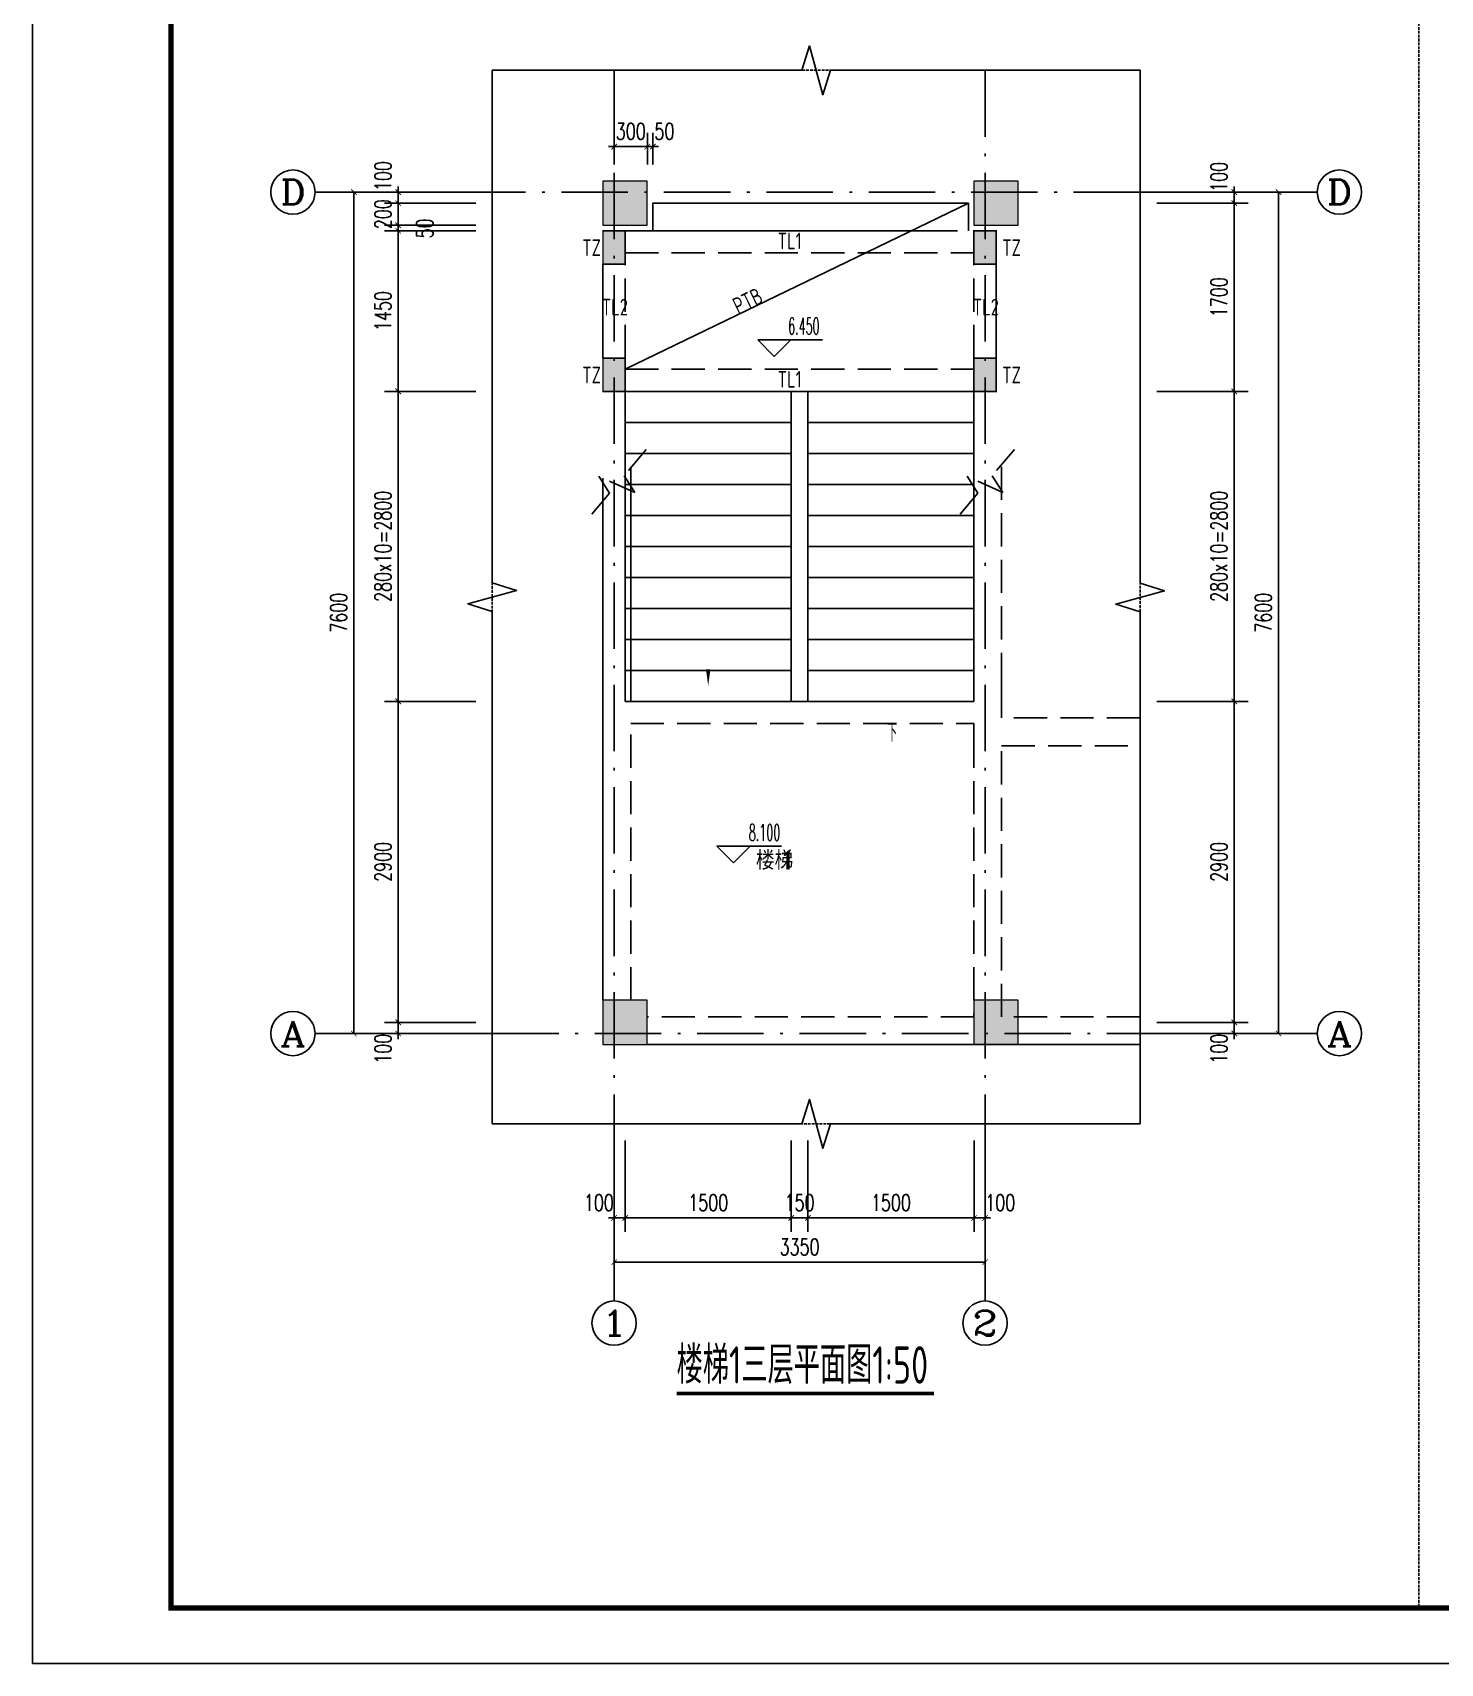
# Model space of a CAD drawing. Extents: x 169490 to 7584583, y -2399407 to 1374371.
# Drawn here: x 593778 to 606490, y 510629 to 525358 of the extents above; entities that cross this region are included whole.
import ezdxf
from ezdxf.enums import TextEntityAlignment as Align

# ---------------------------------------------------------------- set-up
doc = ezdxf.new("R2010")
doc.units = 0
doc.header["$LTSCALE"] = 100
for name, pattern in [('__DASH', [0.35, 0.25, -0.1]), ('D3轴线点划线', [18.5, 12, -3, 0.5, -3]), ('H3普通虚线', [4.2, 3, -1.2]), ('HIDDEN', [0.375, 0.25, -0.125])]:
    doc.linetypes.add(name, pattern=pattern)
doc.layers.get('0').update_dxf_attribs({"linetype": 'CONTINUOUS'})
doc.layers.get('DEFPOINTS').update_dxf_attribs({"linetype": 'CONTINUOUS'})
for name, color, linetype in [('A-DIMS(尺寸)', 107, 'CONTINUOUS'), ('A-LM-FX(分割线)', 251, 'CONTINUOUS'), ('AXIS_TEXT', 4, 'CONTINUOUS'), ('C-AXIS(轴号)', 3, 'CONTINUOUS'), ('C-AXIS-T(字)', 7, 'CONTINUOUS'), ('C-DOTE', 8, 'D3轴线点划线'), ('DIM_ELEV', 3, 'CONTINUOUS'), ('DIM_SYMB', 3, 'CONTINUOUS'), ('HID虚线', 9, 'HIDDEN'), ('PUB_TEXT', 4, 'CONTINUOUS'), ('S-BEAM-LINE1', 4, 'CONTINUOUS'), ('S-BEAM-LINE2', 4, 'H3普通虚线'), ('S-COLU-HATCH', 251, 'CONTINUOUS'), ('S-DETL-TEXT', 7, 'CONTINUOUS'), ('S-WALL-WLINE1', 191, 'CONTINUOUS'), ('STAIR', 2, 'CONTINUOUS'), ('图框', 140, 'CONTINUOUS')]:
    doc.layers.add(name, color=color, linetype=linetype)
doc.layers.add('S-COLU-LINE1', color=6, linetype='CONTINUOUS', lineweight=18)
doc.styles.add('_TCH_AXIS', font='COMPLEX', dxfattribs={"bigfont": 'GBCBIG'})
doc.styles.add('_TCH_DIM', font='SIMPLEX', dxfattribs={"bigfont": 'GBCBIG'})
doc.styles.add('_TCH_DIM_T3', font='SIMPLEX.shx', dxfattribs={"width": 0.705882, "bigfont": 'GBCBIG.shx'})
doc.styles.add('COMPLEX', font='COMPLEX')
doc.styles.get("Standard").update_dxf_attribs({"font": 'tssdeng.shx', "width": 0.7, "bigfont": 'hztxt.shx'})
doc.styles.add('TSSD_REIN', font='tssdeng.shx', dxfattribs={"width": 0.7, "bigfont": 'hztxt.shx'})
doc.dimstyles.new('_TCH_ARCH&&50', dxfattribs={"dimtxt": 148.75, "dimasz": 50, "dimexe": 125, "dimexo": 150, "dimgap": 63.125, "dimtad": 1, "dimdec": 0, "dimzin": 0, "dimdsep": 46, "dimtxsty": '_TCH_DIM_T3', "dimblk": 'ARCHTICK', "dimcen": 0.09, "dimclrt": 7, "dimazin": 2, "dimtfac": 1, "dimtdec": 0, "dimtix": 1, "dimtmove": 2, "dimatfit": 3, "dimfxl": 1, "dimtolj": 1, "dimtzin": 0, "dimarcsym": 0})

# ---------------------------------------------------------------- blocks, each defined once
blk = doc.blocks.new('_ARCHTICK')
at = {"const_width": 0.15}
blk.add_lwpolyline([(-0.5, -0.5), (0.5, 0.5)], dxfattribs=at)
blk = doc.blocks.new('*D938')
at = {"layer": 'A-DIMS(尺寸)', "color": 0, "lineweight": -2, "transparency": 16777216}
for p, q in [((604629, 523918), (604629, 523968)), ((603929, 523918), (604754, 523918)), ((603929, 523818), (604754, 523818)), ((604629, 523818), (604629, 523918)), ((604629, 523818), (604629, 523768))]:
    blk.add_line(p, q, dxfattribs=at)
at = {"layer": 'DEFPOINTS', "color": 0, "transparency": 16777216}
for p in [(603779, 523918), (603779, 523818), (604629, 523918)]:
    blk.add_point(p, dxfattribs=at)
at = {"layer": 'A-DIMS(尺寸)', "color": 0, "lineweight": -2, "transparency": 16777216, "xscale": 50, "yscale": 50, "zscale": 50}
for p, rotation in [((604629, 523918), 270), ((604629, 523818), 90)]:
    blk.add_blockref('_ARCHTICK', p, dxfattribs=dict(at, rotation=rotation))
at = {"layer": 'A-DIMS(尺寸)', "color": 7, "transparency": 16777216, "insert": (604491, 524055), "char_height": 148.8, "attachment_point": 5, "rotation": 90, "style": '_TCH_DIM_T3'}
blk.add_mtext('\\A1;100', dxfattribs=at)
blk = doc.blocks.new('*D939')
at = {"layer": 'A-DIMS(尺寸)', "color": 0, "lineweight": -2, "transparency": 16777216}
for p, q in [((603929, 523818), (604754, 523818)), ((604629, 522118), (604629, 523818)), ((603929, 522118), (604754, 522118))]:
    blk.add_line(p, q, dxfattribs=at)
at = {"layer": 'DEFPOINTS', "color": 0, "transparency": 16777216}
for p in [(603779, 523818), (604629, 523818), (603779, 522118)]:
    blk.add_point(p, dxfattribs=at)
at = {"layer": 'A-DIMS(尺寸)', "color": 0, "lineweight": -2, "transparency": 16777216, "xscale": 50, "yscale": 50, "zscale": 50}
for p, rotation in [((604629, 523818), 90), ((604629, 522118), 270)]:
    blk.add_blockref('_ARCHTICK', p, dxfattribs=dict(at, rotation=rotation))
at = {"layer": 'A-DIMS(尺寸)', "color": 7, "transparency": 16777216, "insert": (604491, 522968), "char_height": 148.8, "attachment_point": 5, "rotation": 90, "style": '_TCH_DIM_T3'}
blk.add_mtext('\\A1;1700', dxfattribs=at)
blk = doc.blocks.new('*D940')
at = {"layer": 'A-DIMS(尺寸)', "color": 0, "lineweight": -2, "transparency": 16777216}
for p, q in [((603929, 522118), (604754, 522118)), ((604629, 519318), (604629, 522118)), ((603929, 519318), (604754, 519318))]:
    blk.add_line(p, q, dxfattribs=at)
at = {"layer": 'DEFPOINTS', "color": 0, "transparency": 16777216}
for p in [(603779, 522118), (604629, 522118), (603779, 519318)]:
    blk.add_point(p, dxfattribs=at)
at = {"layer": 'A-DIMS(尺寸)', "color": 0, "lineweight": -2, "transparency": 16777216, "xscale": 50, "yscale": 50, "zscale": 50}
for p, rotation in [((604629, 522118), 90), ((604629, 519318), 270)]:
    blk.add_blockref('_ARCHTICK', p, dxfattribs=dict(at, rotation=rotation))
at = {"layer": 'A-DIMS(尺寸)', "color": 7, "transparency": 16777216, "insert": (604491, 520718), "char_height": 148.75, "attachment_point": 5, "rotation": 90, "style": '_TCH_DIM_T3'}
blk.add_mtext('\\A1;280x10=2800', dxfattribs=at)
blk = doc.blocks.new('*D941')
at = {"layer": 'A-DIMS(尺寸)', "color": 0, "lineweight": -2, "transparency": 16777216}
for p, q in [((603929, 519318), (604754, 519318)), ((604629, 516418), (604629, 519318)), ((603929, 516418), (604754, 516418))]:
    blk.add_line(p, q, dxfattribs=at)
at = {"layer": 'DEFPOINTS', "color": 0, "transparency": 16777216}
for p in [(603779, 519318), (604629, 519318), (603779, 516418)]:
    blk.add_point(p, dxfattribs=at)
at = {"layer": 'A-DIMS(尺寸)', "color": 0, "lineweight": -2, "transparency": 16777216, "xscale": 50, "yscale": 50, "zscale": 50}
for p, rotation in [((604629, 519318), 90), ((604629, 516418), 270)]:
    blk.add_blockref('_ARCHTICK', p, dxfattribs=dict(at, rotation=rotation))
at = {"layer": 'A-DIMS(尺寸)', "color": 7, "transparency": 16777216, "insert": (604491, 517868), "char_height": 148.8, "attachment_point": 5, "rotation": 90, "style": '_TCH_DIM_T3'}
blk.add_mtext('\\A1;2900', dxfattribs=at)
blk = doc.blocks.new('*D942')
at = {"layer": 'A-DIMS(尺寸)', "color": 0, "lineweight": -2, "transparency": 16777216}
for p, q in [((603929, 516418), (604754, 516418)), ((604629, 516418), (604629, 516468)), ((604629, 516318), (604629, 516418)), ((603929, 516318), (604754, 516318)), ((604629, 516318), (604629, 516268))]:
    blk.add_line(p, q, dxfattribs=at)
at = {"layer": 'DEFPOINTS', "color": 0, "transparency": 16777216}
for p in [(603779, 516418), (604629, 516418), (603779, 516318)]:
    blk.add_point(p, dxfattribs=at)
at = {"layer": 'A-DIMS(尺寸)', "color": 0, "lineweight": -2, "transparency": 16777216, "xscale": 50, "yscale": 50, "zscale": 50}
for p, rotation in [((604629, 516418), 270), ((604629, 516318), 90)]:
    blk.add_blockref('_ARCHTICK', p, dxfattribs=dict(at, rotation=rotation))
at = {"layer": 'A-DIMS(尺寸)', "color": 7, "transparency": 16777216, "insert": (604491, 516180), "char_height": 148.8, "attachment_point": 5, "rotation": 90, "style": '_TCH_DIM_T3'}
blk.add_mtext('\\A1;100', dxfattribs=at)
blk = doc.blocks.new('*D943')
at = {"layer": 'A-DIMS(尺寸)', "color": 0, "lineweight": -2, "transparency": 16777216}
for p, q in [((603929, 523918), (605154, 523918)), ((605029, 516318), (605029, 523918)), ((603929, 516318), (605154, 516318))]:
    blk.add_line(p, q, dxfattribs=at)
at = {"layer": 'DEFPOINTS', "color": 0, "transparency": 16777216}
for p in [(603779, 523918), (605029, 523918), (603779, 516318)]:
    blk.add_point(p, dxfattribs=at)
at = {"layer": 'A-DIMS(尺寸)', "color": 0, "lineweight": -2, "transparency": 16777216, "xscale": 50, "yscale": 50, "zscale": 50}
for p, rotation in [((605029, 523918), 90), ((605029, 516318), 270)]:
    blk.add_blockref('_ARCHTICK', p, dxfattribs=dict(at, rotation=rotation))
at = {"layer": 'A-DIMS(尺寸)', "color": 7, "transparency": 16777216, "insert": (604891, 520118), "char_height": 148.8, "attachment_point": 5, "rotation": 90, "style": '_TCH_DIM_T3'}
blk.add_mtext('\\A1;7600', dxfattribs=at)
blk = doc.blocks.new('*D944')
at = {"layer": 'A-DIMS(尺寸)', "color": 0, "lineweight": -2, "transparency": 16777216}
for p, q in [((597079, 523918), (597079, 523968)), ((597779, 523918), (596954, 523918)), ((597779, 523818), (596954, 523818)), ((597079, 523818), (597079, 523918)), ((597079, 523818), (597079, 523768))]:
    blk.add_line(p, q, dxfattribs=at)
at = {"layer": 'DEFPOINTS', "color": 0, "transparency": 16777216}
for p in [(597079, 523918), (597929, 523918), (597929, 523818)]:
    blk.add_point(p, dxfattribs=at)
at = {"layer": 'A-DIMS(尺寸)', "color": 0, "lineweight": -2, "transparency": 16777216, "xscale": 50, "yscale": 50, "zscale": 50}
for p, rotation in [((597079, 523918), 270), ((597079, 523818), 90)]:
    blk.add_blockref('_ARCHTICK', p, dxfattribs=dict(at, rotation=rotation))
at = {"layer": 'A-DIMS(尺寸)', "color": 7, "transparency": 16777216, "insert": (596941, 524062), "char_height": 148.8, "attachment_point": 5, "rotation": 90, "style": '_TCH_DIM_T3'}
blk.add_mtext('\\A1;100', dxfattribs=at)
blk = doc.blocks.new('*D945')
at = {"layer": 'A-DIMS(尺寸)', "color": 0, "lineweight": -2, "transparency": 16777216}
for p, q in [((597779, 522118), (596954, 522118)), ((597079, 519318), (597079, 522118)), ((597779, 519318), (596954, 519318))]:
    blk.add_line(p, q, dxfattribs=at)
at = {"layer": 'DEFPOINTS', "color": 0, "transparency": 16777216}
for p in [(597079, 522118), (597929, 522118), (597929, 519318)]:
    blk.add_point(p, dxfattribs=at)
at = {"layer": 'A-DIMS(尺寸)', "color": 0, "lineweight": -2, "transparency": 16777216, "xscale": 50, "yscale": 50, "zscale": 50}
for p, rotation in [((597079, 522118), 90), ((597079, 519318), 270)]:
    blk.add_blockref('_ARCHTICK', p, dxfattribs=dict(at, rotation=rotation))
at = {"layer": 'A-DIMS(尺寸)', "color": 7, "transparency": 16777216, "insert": (596941, 520718), "char_height": 148.75, "attachment_point": 5, "rotation": 90, "style": '_TCH_DIM_T3'}
blk.add_mtext('\\A1;280x10=2800', dxfattribs=at)
blk = doc.blocks.new('*D946')
at = {"layer": 'A-DIMS(尺寸)', "color": 0, "lineweight": -2, "transparency": 16777216}
for p, q in [((597779, 519318), (596954, 519318)), ((597079, 516418), (597079, 519318)), ((597779, 516418), (596954, 516418))]:
    blk.add_line(p, q, dxfattribs=at)
at = {"layer": 'DEFPOINTS', "color": 0, "transparency": 16777216}
for p in [(597079, 519318), (597929, 519318), (597929, 516418)]:
    blk.add_point(p, dxfattribs=at)
at = {"layer": 'A-DIMS(尺寸)', "color": 0, "lineweight": -2, "transparency": 16777216, "xscale": 50, "yscale": 50, "zscale": 50}
for p, rotation in [((597079, 519318), 90), ((597079, 516418), 270)]:
    blk.add_blockref('_ARCHTICK', p, dxfattribs=dict(at, rotation=rotation))
at = {"layer": 'A-DIMS(尺寸)', "color": 7, "transparency": 16777216, "insert": (596941, 517868), "char_height": 148.8, "attachment_point": 5, "rotation": 90, "style": '_TCH_DIM_T3'}
blk.add_mtext('\\A1;2900', dxfattribs=at)
blk = doc.blocks.new('*D947')
at = {"layer": 'A-DIMS(尺寸)', "color": 0, "lineweight": -2, "transparency": 16777216}
for p, q in [((597779, 516418), (596954, 516418)), ((597079, 516418), (597079, 516468)), ((597079, 516318), (597079, 516418)), ((597779, 516318), (596954, 516318)), ((597079, 516318), (597079, 516268))]:
    blk.add_line(p, q, dxfattribs=at)
at = {"layer": 'DEFPOINTS', "color": 0, "transparency": 16777216}
for p in [(597079, 516418), (597929, 516418), (597929, 516318)]:
    blk.add_point(p, dxfattribs=at)
at = {"layer": 'A-DIMS(尺寸)', "color": 0, "lineweight": -2, "transparency": 16777216, "xscale": 50, "yscale": 50, "zscale": 50}
for p, rotation in [((597079, 516418), 270), ((597079, 516318), 90)]:
    blk.add_blockref('_ARCHTICK', p, dxfattribs=dict(at, rotation=rotation))
at = {"layer": 'A-DIMS(尺寸)', "color": 7, "transparency": 16777216, "insert": (596941, 516180), "char_height": 148.8, "attachment_point": 5, "rotation": 90, "style": '_TCH_DIM_T3'}
blk.add_mtext('\\A1;100', dxfattribs=at)
blk = doc.blocks.new('*D948')
at = {"layer": 'A-DIMS(尺寸)', "color": 0, "lineweight": -2, "transparency": 16777216}
for p, q in [((597779, 523918), (596554, 523918)), ((596679, 516318), (596679, 523918)), ((597779, 516318), (596554, 516318))]:
    blk.add_line(p, q, dxfattribs=at)
at = {"layer": 'DEFPOINTS', "color": 0, "transparency": 16777216}
for p in [(596679, 523918), (597929, 523918), (597929, 516318)]:
    blk.add_point(p, dxfattribs=at)
at = {"layer": 'A-DIMS(尺寸)', "color": 0, "lineweight": -2, "transparency": 16777216, "xscale": 50, "yscale": 50, "zscale": 50}
for p, rotation in [((596679, 523918), 90), ((596679, 516318), 270)]:
    blk.add_blockref('_ARCHTICK', p, dxfattribs=dict(at, rotation=rotation))
at = {"layer": 'A-DIMS(尺寸)', "color": 7, "transparency": 16777216, "insert": (596541, 520118), "char_height": 148.8, "attachment_point": 5, "rotation": 90, "style": '_TCH_DIM_T3'}
blk.add_mtext('\\A1;7600', dxfattribs=at)
blk = doc.blocks.new('*D949')
at = {"layer": 'A-DIMS(尺寸)', "color": 0, "lineweight": -2, "transparency": 16777216}
for p, q in [((599029, 515352), (599029, 514527)), ((599129, 515352), (599129, 514527)), ((599029, 514652), (598979, 514652)), ((599029, 514652), (599129, 514652)), ((599129, 514652), (599179, 514652))]:
    blk.add_line(p, q, dxfattribs=at)
at = {"layer": 'DEFPOINTS', "color": 0, "transparency": 16777216}
for p in [(599029, 515502), (599129, 515502), (599129, 514652)]:
    blk.add_point(p, dxfattribs=at)
at = {"layer": 'A-DIMS(尺寸)', "color": 0, "lineweight": -2, "transparency": 16777216, "xscale": 50, "yscale": 50, "zscale": 50}
blk.add_blockref('_ARCHTICK', (599029, 514652), dxfattribs=at)
at = {"layer": 'A-DIMS(尺寸)', "color": 0, "lineweight": -2, "transparency": 16777216, "xscale": 50, "yscale": 50, "zscale": 50, "rotation": 180}
blk.add_blockref('_ARCHTICK', (599129, 514652), dxfattribs=at)
at = {"layer": 'A-DIMS(尺寸)', "color": 7, "transparency": 16777216, "insert": (598891, 514790), "char_height": 148.8, "attachment_point": 5, "style": '_TCH_DIM_T3'}
blk.add_mtext('\\A1;100', dxfattribs=at)
blk = doc.blocks.new('*D950')
at = {"layer": 'A-DIMS(尺寸)', "color": 0, "lineweight": -2, "transparency": 16777216}
for p, q in [((599129, 515352), (599129, 514527)), ((600629, 515352), (600629, 514527)), ((599129, 514652), (600629, 514652))]:
    blk.add_line(p, q, dxfattribs=at)
at = {"layer": 'DEFPOINTS', "color": 0, "transparency": 16777216}
for p in [(599129, 515502), (600629, 515502), (600629, 514652)]:
    blk.add_point(p, dxfattribs=at)
at = {"layer": 'A-DIMS(尺寸)', "color": 0, "lineweight": -2, "transparency": 16777216, "xscale": 50, "yscale": 50, "zscale": 50, "rotation": 180}
blk.add_blockref('_ARCHTICK', (599129, 514652), dxfattribs=at)
at = {"layer": 'A-DIMS(尺寸)', "color": 0, "lineweight": -2, "transparency": 16777216, "xscale": 50, "yscale": 50, "zscale": 50}
blk.add_blockref('_ARCHTICK', (600629, 514652), dxfattribs=at)
at = {"layer": 'A-DIMS(尺寸)', "color": 7, "transparency": 16777216, "insert": (599879, 514790), "char_height": 148.8, "attachment_point": 5, "style": '_TCH_DIM_T3'}
blk.add_mtext('\\A1;1500', dxfattribs=at)
blk = doc.blocks.new('*D951')
at = {"layer": 'A-DIMS(尺寸)', "color": 0, "lineweight": -2, "transparency": 16777216}
for p, q in [((600629, 515352), (600629, 514527)), ((600779, 515352), (600779, 514527)), ((600629, 514652), (600579, 514652)), ((600629, 514652), (600779, 514652)), ((600779, 514652), (600829, 514652))]:
    blk.add_line(p, q, dxfattribs=at)
at = {"layer": 'DEFPOINTS', "color": 0, "transparency": 16777216}
for p in [(600629, 515502), (600779, 515502), (600779, 514652)]:
    blk.add_point(p, dxfattribs=at)
at = {"layer": 'A-DIMS(尺寸)', "color": 0, "lineweight": -2, "transparency": 16777216, "xscale": 50, "yscale": 50, "zscale": 50}
blk.add_blockref('_ARCHTICK', (600629, 514652), dxfattribs=at)
at = {"layer": 'A-DIMS(尺寸)', "color": 0, "lineweight": -2, "transparency": 16777216, "xscale": 50, "yscale": 50, "zscale": 50, "rotation": 180}
blk.add_blockref('_ARCHTICK', (600779, 514652), dxfattribs=at)
at = {"layer": 'A-DIMS(尺寸)', "color": 7, "transparency": 16777216, "insert": (600704, 514790), "char_height": 148.8, "attachment_point": 5, "style": '_TCH_DIM_T3'}
blk.add_mtext('\\A1;150', dxfattribs=at)
blk = doc.blocks.new('*D952')
at = {"layer": 'A-DIMS(尺寸)', "color": 0, "lineweight": -2, "transparency": 16777216}
for p, q in [((600779, 515352), (600779, 514527)), ((602279, 515352), (602279, 514527)), ((600779, 514652), (602279, 514652))]:
    blk.add_line(p, q, dxfattribs=at)
at = {"layer": 'DEFPOINTS', "color": 0, "transparency": 16777216}
for p in [(600779, 515502), (602279, 515502), (602279, 514652)]:
    blk.add_point(p, dxfattribs=at)
at = {"layer": 'A-DIMS(尺寸)', "color": 0, "lineweight": -2, "transparency": 16777216, "xscale": 50, "yscale": 50, "zscale": 50, "rotation": 180}
blk.add_blockref('_ARCHTICK', (600779, 514652), dxfattribs=at)
at = {"layer": 'A-DIMS(尺寸)', "color": 0, "lineweight": -2, "transparency": 16777216, "xscale": 50, "yscale": 50, "zscale": 50}
blk.add_blockref('_ARCHTICK', (602279, 514652), dxfattribs=at)
at = {"layer": 'A-DIMS(尺寸)', "color": 7, "transparency": 16777216, "insert": (601529, 514790), "char_height": 148.8, "attachment_point": 5, "style": '_TCH_DIM_T3'}
blk.add_mtext('\\A1;1500', dxfattribs=at)
blk = doc.blocks.new('*D953')
at = {"layer": 'A-DIMS(尺寸)', "color": 0, "lineweight": -2, "transparency": 16777216}
for p, q in [((602279, 515352), (602279, 514527)), ((602379, 515352), (602379, 514527)), ((602279, 514652), (602229, 514652)), ((602279, 514652), (602379, 514652)), ((602379, 514652), (602429, 514652))]:
    blk.add_line(p, q, dxfattribs=at)
at = {"layer": 'DEFPOINTS', "color": 0, "transparency": 16777216}
for p in [(602279, 515502), (602379, 515502), (602379, 514652)]:
    blk.add_point(p, dxfattribs=at)
at = {"layer": 'A-DIMS(尺寸)', "color": 0, "lineweight": -2, "transparency": 16777216, "xscale": 50, "yscale": 50, "zscale": 50}
blk.add_blockref('_ARCHTICK', (602279, 514652), dxfattribs=at)
at = {"layer": 'A-DIMS(尺寸)', "color": 0, "lineweight": -2, "transparency": 16777216, "xscale": 50, "yscale": 50, "zscale": 50, "rotation": 180}
blk.add_blockref('_ARCHTICK', (602379, 514652), dxfattribs=at)
at = {"layer": 'A-DIMS(尺寸)', "color": 7, "transparency": 16777216, "insert": (602516, 514790), "char_height": 148.8, "attachment_point": 5, "style": '_TCH_DIM_T3'}
blk.add_mtext('\\A1;100', dxfattribs=at)
blk = doc.blocks.new('*D954')
at = {"layer": 'A-DIMS(尺寸)', "color": 0, "lineweight": -2, "transparency": 16777216}
for p, q in [((599029, 515352), (599029, 514127)), ((602379, 515352), (602379, 514127)), ((599029, 514252), (602379, 514252))]:
    blk.add_line(p, q, dxfattribs=at)
at = {"layer": 'DEFPOINTS', "color": 0, "transparency": 16777216}
for p in [(599029, 515502), (602379, 515502), (602379, 514252)]:
    blk.add_point(p, dxfattribs=at)
at = {"layer": 'A-DIMS(尺寸)', "color": 0, "lineweight": -2, "transparency": 16777216, "xscale": 50, "yscale": 50, "zscale": 50, "rotation": 180}
blk.add_blockref('_ARCHTICK', (599029, 514252), dxfattribs=at)
at = {"layer": 'A-DIMS(尺寸)', "color": 0, "lineweight": -2, "transparency": 16777216, "xscale": 50, "yscale": 50, "zscale": 50}
blk.add_blockref('_ARCHTICK', (602379, 514252), dxfattribs=at)
at = {"layer": 'A-DIMS(尺寸)', "color": 7, "transparency": 16777216, "insert": (600704, 514390), "char_height": 148.8, "attachment_point": 5, "style": '_TCH_DIM_T3'}
blk.add_mtext('\\A1;3350', dxfattribs=at)
blk = doc.blocks.new('_AXISO')
blk.add_circle((0, 0), 0.5)
at = {"layer": 'AXIS_TEXT', "style": 'COMPLEX', "width": 1.041667}
blk.add_attdef('A', text='', height=0.56, dxfattribs=at).set_placement((-0.25, -0.28), (0.25, -0.28), align=Align.FIT)
blk = doc.blocks.new('*D996')
at = {"layer": 'A-DIMS(尺寸)', "color": 0, "lineweight": -2, "transparency": 16777216}
for p, q in [((599029, 524168), (599029, 524453)), ((599329, 524168), (599329, 524453)), ((599029, 524328), (598979, 524328)), ((599029, 524328), (599329, 524328)), ((599329, 524328), (599379, 524328))]:
    blk.add_line(p, q, dxfattribs=at)
at = {"layer": 'DEFPOINTS', "color": 0, "transparency": 16777216}
for p in [(599329, 524328), (599029, 524018), (599329, 524018)]:
    blk.add_point(p, dxfattribs=at)
at = {"layer": 'A-DIMS(尺寸)', "color": 0, "lineweight": -2, "transparency": 16777216, "xscale": 50, "yscale": 50, "zscale": 50}
blk.add_blockref('_ARCHTICK', (599029, 524328), dxfattribs=at)
at = {"layer": 'A-DIMS(尺寸)', "color": 0, "lineweight": -2, "transparency": 16777216, "xscale": 50, "yscale": 50, "zscale": 50, "rotation": 180}
blk.add_blockref('_ARCHTICK', (599329, 524328), dxfattribs=at)
at = {"layer": 'A-DIMS(尺寸)', "color": 7, "transparency": 16777216, "insert": (599179, 524466), "char_height": 148.8, "attachment_point": 5, "style": '_TCH_DIM_T3'}
blk.add_mtext('\\A1;300', dxfattribs=at)
blk = doc.blocks.new('*D997')
at = {"layer": 'A-DIMS(尺寸)', "color": 0, "lineweight": -2, "transparency": 16777216}
for p, q in [((599329, 524168), (599329, 524453)), ((599379, 524168), (599379, 524453)), ((599329, 524328), (599279, 524328)), ((599329, 524328), (599379, 524328)), ((599379, 524328), (599429, 524328))]:
    blk.add_line(p, q, dxfattribs=at)
at = {"layer": 'DEFPOINTS', "color": 0, "transparency": 16777216}
for p in [(599379, 524328), (599329, 524018), (599379, 524018)]:
    blk.add_point(p, dxfattribs=at)
at = {"layer": 'A-DIMS(尺寸)', "color": 0, "lineweight": -2, "transparency": 16777216, "xscale": 50, "yscale": 50, "zscale": 50}
blk.add_blockref('_ARCHTICK', (599329, 524328), dxfattribs=at)
at = {"layer": 'A-DIMS(尺寸)', "color": 0, "lineweight": -2, "transparency": 16777216, "xscale": 50, "yscale": 50, "zscale": 50, "rotation": 180}
blk.add_blockref('_ARCHTICK', (599379, 524328), dxfattribs=at)
at = {"layer": 'A-DIMS(尺寸)', "color": 7, "transparency": 16777216, "insert": (599483, 524466), "char_height": 148.8, "attachment_point": 5, "style": '_TCH_DIM_T3'}
blk.add_mtext('\\A1;50', dxfattribs=at)
blk = doc.blocks.new('*D1001')
at = {"layer": 'A-DIMS(尺寸)', "color": 0, "lineweight": -2, "transparency": 16777216}
for p, q in [((597779, 523568), (596954, 523568)), ((597079, 522118), (597079, 523568)), ((597779, 522118), (596954, 522118))]:
    blk.add_line(p, q, dxfattribs=at)
at = {"layer": 'DEFPOINTS', "color": 0, "transparency": 16777216}
for p in [(597079, 523568), (597929, 523568), (597929, 522118)]:
    blk.add_point(p, dxfattribs=at)
at = {"layer": 'A-DIMS(尺寸)', "color": 0, "lineweight": -2, "transparency": 16777216, "xscale": 50, "yscale": 50, "zscale": 50}
for p, rotation in [((597079, 523568), 90), ((597079, 522118), 270)]:
    blk.add_blockref('_ARCHTICK', p, dxfattribs=dict(at, rotation=rotation))
at = {"layer": 'A-DIMS(尺寸)', "color": 7, "transparency": 16777216, "insert": (596941, 522843), "char_height": 148.8, "attachment_point": 5, "rotation": 90, "style": '_TCH_DIM_T3'}
blk.add_mtext('\\A1;1450', dxfattribs=at)
blk = doc.blocks.new('*D1002')
at = {"layer": 'A-DIMS(尺寸)', "color": 0, "lineweight": -2, "transparency": 16777216}
for p, q in [((597079, 523618), (597079, 523668)), ((597779, 523618), (596954, 523618)), ((597779, 523568), (596954, 523568)), ((597079, 523568), (597079, 523618)), ((597079, 523568), (597079, 523518))]:
    blk.add_line(p, q, dxfattribs=at)
at = {"layer": 'DEFPOINTS', "color": 0, "transparency": 16777216}
for p in [(597079, 523618), (597929, 523618), (597929, 523568)]:
    blk.add_point(p, dxfattribs=at)
at = {"layer": 'A-DIMS(尺寸)', "color": 0, "lineweight": -2, "transparency": 16777216, "xscale": 50, "yscale": 50, "zscale": 50}
for p, rotation in [((597079, 523618), 270), ((597079, 523568), 90)]:
    blk.add_blockref('_ARCHTICK', p, dxfattribs=dict(at, rotation=rotation))
at = {"layer": 'A-DIMS(尺寸)', "color": 7, "transparency": 16777216, "insert": (597319, 523589), "char_height": 148.8, "attachment_point": 5, "rotation": 90, "style": '_TCH_DIM_T3'}
blk.add_mtext('\\A1;50', dxfattribs=at)
blk = doc.blocks.new('*D1003')
at = {"layer": 'A-DIMS(尺寸)', "color": 0, "lineweight": -2, "transparency": 16777216}
for p, q in [((597779, 523818), (596954, 523818)), ((597079, 523818), (597079, 523868)), ((597079, 523618), (597079, 523818)), ((597779, 523618), (596954, 523618)), ((597079, 523618), (597079, 523568))]:
    blk.add_line(p, q, dxfattribs=at)
at = {"layer": 'DEFPOINTS', "color": 0, "transparency": 16777216}
for p in [(597079, 523818), (597929, 523818), (597929, 523618)]:
    blk.add_point(p, dxfattribs=at)
at = {"layer": 'A-DIMS(尺寸)', "color": 0, "lineweight": -2, "transparency": 16777216, "xscale": 50, "yscale": 50, "zscale": 50}
for p, rotation in [((597079, 523818), 270), ((597079, 523618), 90)]:
    blk.add_blockref('_ARCHTICK', p, dxfattribs=dict(at, rotation=rotation))
at = {"layer": 'A-DIMS(尺寸)', "color": 7, "transparency": 16777216, "insert": (596941, 523718), "char_height": 148.8, "attachment_point": 5, "rotation": 90, "style": '_TCH_DIM_T3'}
blk.add_mtext('\\A1;200', dxfattribs=at)

msp = doc.modelspace()

# ---------------------------------------------------------------- hatches: boundary and pattern name
at = {"layer": 'S-COLU-HATCH', "ltscale": 10}
h = msp.add_hatch(color=256, dxfattribs=at)
h.dxf.hatch_style = 1
h.paths.add_polyline_path([(599328.5, 524017.6), (598928.5, 524017.6), (598928.5, 523617.6), (599328.5, 523617.6)])
h = msp.add_hatch(color=256, dxfattribs=at)
h.dxf.hatch_style = 1
h.paths.add_polyline_path([(602678.5, 524017.6), (602278.5, 524017.6), (602278.5, 523617.6), (602678.5, 523617.6)])
at = {"layer": 'S-COLU-HATCH'}
h = msp.add_hatch(color=256, dxfattribs=at)
h.dxf.hatch_style = 1
h.paths.add_polyline_path([(598928.5, 523567.6), (599128.5, 523567.6), (599128.5, 523267.6), (598928.5, 523267.6)])
h = msp.add_hatch(color=256, dxfattribs=at)
h.dxf.hatch_style = 1
h.paths.add_polyline_path([(602278.5, 523567.6), (602478.5, 523567.6), (602478.5, 523267.6), (602278.5, 523267.6)])
h = msp.add_hatch(color=256, dxfattribs=at)
h.dxf.hatch_style = 1
h.paths.add_polyline_path([(598928.5, 522417.6), (599128.5, 522417.6), (599128.5, 522117.6), (598928.5, 522117.6)])
h = msp.add_hatch(color=256, dxfattribs=at)
h.dxf.hatch_style = 1
h.paths.add_polyline_path([(602278.5, 522417.6), (602478.5, 522417.6), (602478.5, 522117.6), (602278.5, 522117.6)])
at = {"layer": 'S-COLU-HATCH', "ltscale": 10}
h = msp.add_hatch(color=256, dxfattribs=at)
h.dxf.hatch_style = 1
h.paths.add_polyline_path([(599328.5, 516617.6), (598928.5, 516617.6), (598928.5, 516217.6), (599328.5, 516217.6)])
h = msp.add_hatch(color=256, dxfattribs=at)
h.dxf.hatch_style = 1
h.paths.add_polyline_path([(602678.5, 516617.6), (602278.5, 516617.6), (602278.5, 516217.6), (602678.5, 516217.6)])

# ---------------------------------------------------------------- linework, layer by layer
at = {"layer": 'A-LM-FX(分割线)', "linetype": '__DASH'}
msp.add_lwpolyline([(606295.3, 539828.7), (606295.3, 511128.7)], dxfattribs=at)
msp.add_lwpolyline([(597928.5, 525017.6), (603778.5, 525017.6), (603778.5, 515502.1), (597928.5, 515502.1)], close=True, dxfattribs=at)
at = {"layer": 'C-AXIS(轴号)'}
for p, q in [((597928.5, 523917.6), (596328.5, 523917.6)), ((603778.5, 523917.6), (605378.5, 523917.6)), ((597928.5, 516317.6), (596328.5, 516317.6)), ((603778.5, 516317.6), (605378.5, 516317.6)), ((599028.5, 515502.1), (599028.5, 513902.1)), ((602378.5, 515502.1), (602378.5, 513902.1))]:
    msp.add_line(p, q, dxfattribs=at)
at = {"layer": 'C-DOTE', "ltscale": 0.5}
for p, q in [((599028.5, 525017.6), (599028.5, 515502.1)), ((602378.5, 525017.6), (602378.5, 515502.1)), ((603778.5, 523917.6), (597928.5, 523917.6)), ((597928.5, 516317.6), (603778.5, 516317.6))]:
    msp.add_line(p, q, dxfattribs=at)
at = {"layer": 'DIM_ELEV'}
for p, q in [((600475.3, 522432.9), (600325.3, 522582.9)), ((600325.3, 522582.9), (600909.8, 522582.9)), ((600475.3, 522432.9), (600625.3, 522582.9)), ((600106.3, 517858.9), (599956.3, 518008.9)), ((599956.3, 518008.9), (600540.9, 518008.9)), ((600106.3, 517858.9), (600256.3, 518008.9))]:
    msp.add_line(p, q, dxfattribs=at)
at = {"layer": 'DIM_SYMB'}
msp.add_lwpolyline([(601528.5, 519177.6, 0, 0, 0), (601528.5, 522967.6, 0, 0, 0), (599878.5, 522967.6, 0, 0, 0), (599878.5, 519457.6, 0, 40, 0), (599878.5, 519607.6, 0, 0, 0)], format="xyseb", dxfattribs=at)
at = {"layer": 'DIM_SYMB', "const_width": 35}
msp.add_lwpolyline([(599593.4, 513066.4), (601918.2, 513066.4)], dxfattribs=at)
at = {"layer": 'HID虚线', "linetype": 'ByBlock', "ltscale": 10}
msp.add_lwpolyline([(597928.5, 515502.1), (597928.5, 520129.8), (597708.5, 520199.8), (598148.5, 520319.8), (597928.5, 520389.8), (597928.5, 525017.6), (600723.5, 525017.6), (600793.5, 525237.6), (600913.5, 524797.6), (600983.5, 525017.6), (603778.5, 525017.6), (603778.5, 520385.8), (603998.5, 520315.8), (603558.5, 520195.8), (603778.5, 520125.8), (603778.5, 515502.1), (600983.5, 515502.1), (600913.5, 515282.1), (600793.5, 515722.1), (600723.5, 515502.1)], close=True, dxfattribs=at)
msp.add_lwpolyline([(597928.5, 515502.1), (597928.5, 520129.8), (597708.5, 520199.8), (598148.5, 520319.8), (597928.5, 520389.8), (597928.5, 525017.6), (600723.5, 525017.6), (600793.5, 525237.6), (600913.5, 524797.6), (600983.5, 525017.6), (603778.5, 525017.6), (603778.5, 520385.8), (603998.5, 520315.8), (603558.5, 520195.8), (603778.5, 520125.8), (603778.5, 515502.1), (600983.5, 515502.1), (600913.5, 515282.1), (600793.5, 515722.1), (600723.5, 515502.1)], close=True, dxfattribs=at)
at = {"layer": 'HID虚线', "ltscale": 10}
for points in [[(599318.5, 521593.3), (599118.5, 521354.8), (599214.7, 521203), (598892.3, 521351.5), (598988.5, 521199.7), (598788.5, 520961.2)], [(602643.5, 521593.3), (602443.5, 521354.8), (602539.7, 521203), (602217.3, 521351.5), (602313.5, 521199.7), (602113.5, 520961.2)]]:
    msp.add_lwpolyline(points, dxfattribs=at)
at = {"layer": 'S-BEAM-LINE1'}
for p, q in [((599178.5, 519317.6), (599178.5, 521426.4)), ((598928.5, 521334.8), (598928.5, 519457.6)), ((602278.5, 521323.3), (602278.5, 519317.6)), ((598928.5, 519457.6), (598928.5, 516617.6)), ((602278.5, 519317.6), (599178.5, 519317.6)), ((599328.5, 516217.6), (602403.5, 516217.6)), ((602403.5, 516217.6), (603778.5, 516217.6))]:
    msp.add_line(p, q, dxfattribs=at)
at = {"layer": 'S-BEAM-LINE2', "ltscale": 10}
for p, q in [((599128.5, 523567.6), (602278.5, 523567.6)), ((598928.5, 522417.6), (598928.5, 523267.6)), ((602478.5, 522417.6), (602478.5, 523267.6)), ((599128.5, 522117.6), (602278.5, 522117.6))]:
    msp.add_line(p, q, dxfattribs=at)
at = {"layer": 'S-BEAM-LINE2'}
for p, q in [((599128.5, 523367.6), (602278.5, 523367.6)), ((599128.5, 522417.6), (599128.5, 523267.6)), ((602278.5, 522417.6), (602278.5, 523267.6)), ((599128.5, 522317.6), (602278.5, 522317.6)), ((602528.5, 519457.6), (602528.5, 521456.2)), ((602528.5, 519167.6), (602528.5, 519457.6)), ((599178.5, 516617.6), (599178.5, 519117.6)), ((599178.5, 519117.6), (602278.5, 519117.6)), ((602278.5, 519117.6), (602278.5, 519017.6)), ((603778.5, 519167.6), (602528.5, 519167.6)), ((602278.5, 519017.6), (602278.5, 516467.6)), ((602528.5, 516467.6), (602528.5, 518917.6)), ((602528.5, 518917.6), (603778.5, 518917.6)), ((602278.5, 516467.6), (599328.5, 516467.6)), ((603778.5, 516467.6), (602528.5, 516467.6))]:
    msp.add_line(p, q, dxfattribs=at)
at = {"layer": 'S-COLU-LINE1'}
for points in [[(599328.5, 524017.6), (598928.5, 524017.6), (598928.5, 523617.6), (599328.5, 523617.6)], [(602678.5, 524017.6), (602278.5, 524017.6), (602278.5, 523617.6), (602678.5, 523617.6)], [(599328.5, 516617.6), (598928.5, 516617.6), (598928.5, 516217.6), (599328.5, 516217.6)], [(602678.5, 516617.6), (602278.5, 516617.6), (602278.5, 516217.6), (602678.5, 516217.6)]]:
    msp.add_lwpolyline(points, close=True, dxfattribs=at)
at = {"layer": 'S-COLU-LINE1', "const_width": 15}
for points in [[(598928.5, 523567.6), (599128.5, 523567.6), (599128.5, 523267.6), (598928.5, 523267.6)], [(602278.5, 523567.6), (602478.5, 523567.6), (602478.5, 523267.6), (602278.5, 523267.6)], [(598928.5, 522417.6), (599128.5, 522417.6), (599128.5, 522117.6), (598928.5, 522117.6)], [(602278.5, 522417.6), (602478.5, 522417.6), (602478.5, 522117.6), (602278.5, 522117.6)]]:
    msp.add_lwpolyline(points, close=True, dxfattribs=at)
at = {"layer": 'S-WALL-WLINE1', "ltscale": 10}
msp.add_line((602228.5, 523817.6), (599128.5, 522317.6), dxfattribs=at)
msp.add_lwpolyline([(599128.5, 523567.6), (599378.5, 523567.6), (599378.5, 523817.6), (602228.5, 523817.6), (602228.5, 523567.6)], dxfattribs=at)
at = {"layer": 'STAIR'}
for p, q in [((599128.5, 519317.6), (599128.5, 522117.6)), ((599128.5, 522117.6), (600628.5, 522117.6)), ((599128.5, 522117.6), (600628.5, 522117.6)), ((600628.5, 519317.6), (600628.5, 522117.6)), ((600628.5, 519317.6), (600628.5, 522117.6)), ((600628.5, 522117.6), (600778.5, 522117.6)), ((600628.5, 522117.6), (600778.5, 522117.6)), ((602278.5, 522117.6), (600778.5, 522117.6)), ((600778.5, 522117.6), (600778.5, 519317.6)), ((600778.5, 522117.6), (600778.5, 519317.6)), ((600778.5, 522117.6), (602278.5, 522117.6)), ((602278.5, 522117.6), (602278.5, 519317.6)), ((599128.5, 521837.6), (600628.5, 521837.6)), ((602278.5, 521837.6), (600778.5, 521837.6)), ((599128.5, 521557.6), (600628.5, 521557.6)), ((602278.5, 521557.6), (600778.5, 521557.6)), ((599128.5, 521277.6), (600628.5, 521277.6)), ((602278.5, 521277.6), (600778.5, 521277.6)), ((599128.5, 520997.6), (600628.5, 520997.6)), ((602278.5, 520997.6), (600778.5, 520997.6)), ((599128.5, 520717.6), (600628.5, 520717.6)), ((602278.5, 520717.6), (600778.5, 520717.6)), ((599128.5, 520437.6), (600628.5, 520437.6)), ((602278.5, 520437.6), (600778.5, 520437.6)), ((599128.5, 520157.6), (600628.5, 520157.6)), ((602278.5, 520157.6), (600778.5, 520157.6)), ((599128.5, 519877.6), (600628.5, 519877.6)), ((602278.5, 519877.6), (600778.5, 519877.6)), ((599128.5, 519597.6), (600628.5, 519597.6)), ((602278.5, 519597.6), (600778.5, 519597.6)), ((599128.5, 519317.6), (600628.5, 519317.6)), ((600778.5, 519317.6), (599128.5, 519317.6)), ((600568.5, 519317.6), (600628.5, 519317.6)), ((600568.5, 519317.6), (600628.5, 519317.6)), ((602278.5, 519317.6), (600628.5, 519317.6)), ((600628.5, 519317.6), (600778.5, 519317.6))]:
    msp.add_line(p, q, dxfattribs=at)
at = {"layer": '图框'}
msp.add_lwpolyline([(593777.8, 510628.7), (635827.8, 510628.7), (635827.8, 540328.7), (593777.8, 540328.7)], close=True, dxfattribs=at)
at = {"layer": '图框', "const_width": 50}
msp.add_lwpolyline([(595027.8, 511128.7), (635327.8, 511128.7), (635327.8, 539828.7), (595027.8, 539828.7)], close=True, dxfattribs=at)

# ---------------------------------------------------------------- block references
at = {"layer": 'C-AXIS(轴号)'}
ref = msp.add_blockref('_AXISO', (596128.5, 523917.6), dxfattribs=dict(at, xscale=400, yscale=400, zscale=400))
ref.add_attrib('A', 'D', dxfattribs={"layer": 'C-AXIS-T(字)', "height": 226.3, "style": '_TCH_AXIS', "width": 1.235294}).set_placement((596015.4, 523804.4), (596241.7, 523804.4), align=Align.FIT)
ref = msp.add_blockref('_AXISO', (605578.5, 523917.6), dxfattribs=dict(at, xscale=400, yscale=400, zscale=400))
ref.add_attrib('A', 'D', dxfattribs={"layer": 'C-AXIS-T(字)', "height": 226.3, "style": '_TCH_AXIS', "width": 1.235294}).set_placement((605465.4, 523804.4), (605691.7, 523804.4), align=Align.FIT)
ref = msp.add_blockref('_AXISO', (596128.5, 516317.6), dxfattribs=dict(at, xscale=400, yscale=400, zscale=400))
ref.add_attrib('A', 'A', dxfattribs={"layer": 'C-AXIS-T(字)', "height": 226.3, "style": '_TCH_AXIS', "width": 1.166667}).set_placement((596015.4, 516204.4), (596241.7, 516204.4), align=Align.FIT)
ref = msp.add_blockref('_AXISO', (605578.5, 516317.6), dxfattribs=dict(at, xscale=400, yscale=400, zscale=400))
ref.add_attrib('A', 'A', dxfattribs={"layer": 'C-AXIS-T(字)', "height": 226.3, "style": '_TCH_AXIS', "width": 1.166667}).set_placement((605465.4, 516204.4), (605691.7, 516204.4), align=Align.FIT)
ref = msp.add_blockref('_AXISO', (599028.5, 513702.1), dxfattribs=dict(at, xscale=400, yscale=400, zscale=400))
ref.add_attrib('A', '1', dxfattribs={"layer": 'C-AXIS-T(字)', "height": 226.3, "style": '_TCH_AXIS', "width": 2.333333}).set_placement((598915.4, 513589), (599141.7, 513589), align=Align.FIT)
ref = msp.add_blockref('_AXISO', (602378.5, 513702.1), dxfattribs=dict(at, xscale=400, yscale=400, zscale=400))
ref.add_attrib('A', '2', dxfattribs={"layer": 'C-AXIS-T(字)', "height": 226.3, "style": '_TCH_AXIS', "width": 1.5}).set_placement((602265.4, 513589), (602491.7, 513589), align=Align.FIT)

# ---------------------------------------------------------------- texts
at = {"layer": 'PUB_TEXT', "style": '_TCH_DIM'}
for s, height, width, p in [('6.450', 148.75, 0.494118, (600600.8, 522632.9)), ('下', 168.8, 0.7, (601495.3, 518952.5)), ('8.100', 148.75, 0.494118, (600245.9, 518058.9))]:
    msp.add_text(s, height=height, dxfattribs=dict(at, width=width)).set_placement(p)
at = {"layer": 'PUB_TEXT', "color": 7}
for s, height, p in [('楼梯', 168.79, (600309.1, 517796.7)), ('1', 175, (600554.9, 517796.7))]:
    msp.add_text(s, height=height, dxfattribs=at).set_placement(p)
at = {"layer": 'PUB_TEXT', "ltscale": 10, "style": 'TSSD_REIN', "width": 0.7}
msp.add_text('楼梯1三层平面图1:50', height=337.589, dxfattribs=at).set_placement((599593.4, 513155.1))
at = {"layer": 'S-DETL-TEXT', "ltscale": 0.5, "style": 'TSSD_REIN', "width": 0.75}
for s, p in [('TZ', (598741.2, 523340.6, 0)), ('TL1', (600506.2, 523401.3, 0)), ('TZ', (602533.7, 523340.6, 0)), ('TL2', (598917.9, 522803.4, 0)), ('TL2', (602267.9, 522803.4, 0)), ('TZ', (598741.2, 522190.6, 0)), ('TZ', (602533.7, 522190.6, 0)), ('TL1', (600506.2, 522151.9, 0))]:
    msp.add_text(s, height=150, dxfattribs=at).set_placement(p)
at = {"layer": 'S-WALL-WLINE1', "ltscale": 10, "style": 'TSSD_REIN', "width": 0.75}
msp.add_text('PTB', height=150, rotation=25.82099, dxfattribs=at).set_placement((600149.2, 522810.4))

# ---------------------------------------------------------------- dimensions: what is measured, and where the dimension line sits
at = {"layer": 'A-DIMS(尺寸)'}
dim = msp.add_linear_dim(base=(599328.5, 524328.3), p1=(599028.5, 524017.6), p2=(599328.5, 524017.6), dimstyle='_TCH_ARCH&&50', dxfattribs=at)
dim.commit()
dim.dimension.update_dxf_attribs({"geometry": '*D996', "text_midpoint": (599178.5, 524465.8)})
dim = msp.add_linear_dim(base=(599378.5, 524328.3), p1=(599328.5, 524017.6), p2=(599378.5, 524017.6), dimstyle='_TCH_ARCH&&50', dxfattribs=at)
dim.commit()
dim.dimension.update_dxf_attribs({"geometry": '*D997', "text_midpoint": (599483.4, 524465.8), "dimtype": 160})
for base, p1, p2, angle, picture, middle in [((597078.5, 523917.6), (597928.5, 523817.6), (597928.5, 523917.6), 90, '*D944', (596941, 524062.4)), ((604628.5, 523917.6), (603778.5, 523817.6), (603778.5, 523917.6), 90, '*D938', (604491, 524055.1)), ((597078.5, 523617.6), (597928.5, 523567.6), (597928.5, 523617.6), 90, '*D1002', (597319.3, 523588.8)), ((597078.5, 516417.6), (597928.5, 516317.6), (597928.5, 516417.6), 90, '*D947', (596941, 516180.1)), ((604628.5, 516417.6), (603778.5, 516317.6), (603778.5, 516417.6), 90, '*D942', (604491, 516180.1)), ((599128.5, 514652.1), (599028.5, 515502.1), (599128.5, 515502.1), 0, '*D949', (598891, 514789.6)), ((602378.5, 514652.1), (602278.5, 515502.1), (602378.5, 515502.1), 0, '*D953', (602516, 514789.6))]:
    dim = msp.add_linear_dim(base=base, p1=p1, p2=p2, angle=angle, dimstyle='_TCH_ARCH&&50', dxfattribs=at)
    dim.commit()
    dim.dimension.update_dxf_attribs({"geometry": picture, "text_midpoint": middle, "dimtype": 161})
for p1, p2, distance, picture, middle in [((597928.5, 516317.6), (597928.5, 523917.6), 1250, '*D948', (596541, 520117.6)), ((603778.5, 516317.6), (603778.5, 523917.6), -1250, '*D943', (604891, 520117.6)), ((597928.5, 523617.6), (597928.5, 523817.6), 850, '*D1003', (596941, 523717.6)), ((603778.5, 522117.6), (603778.5, 523817.6), -850, '*D939', (604491, 522967.6)), ((597928.5, 522117.6), (597928.5, 523567.6), 850, '*D1001', (596941, 522842.6)), ((597928.5, 516417.6), (597928.5, 519317.6), 850, '*D946', (596941, 517867.6)), ((603778.5, 516417.6), (603778.5, 519317.6), -850, '*D941', (604491, 517867.6)), ((599028.5, 515502.1), (602378.5, 515502.1), -1250, '*D954', (600703.5, 514389.6)), ((599128.5, 515502.1), (600628.5, 515502.1), -850, '*D950', (599878.5, 514789.6)), ((600628.5, 515502.1), (600778.5, 515502.1), -850, '*D951', (600703.5, 514789.6)), ((600778.5, 515502.1), (602278.5, 515502.1), -850, '*D952', (601528.5, 514789.6))]:
    dim = msp.add_aligned_dim(p1=p1, p2=p2, distance=distance, dimstyle='_TCH_ARCH&&50', dxfattribs=at)
    dim.commit()
    dim.dimension.update_dxf_attribs({"geometry": picture, "text_midpoint": middle})
for p1, p2, distance, picture, middle in [((597928.5, 519317.6), (597928.5, 522117.6), 850, '*D945', (596941, 520717.6)), ((603778.5, 519317.6), (603778.5, 522117.6), -850, '*D940', (604491, 520717.6))]:
    dim = msp.add_aligned_dim(p1=p1, p2=p2, distance=distance, text='280x10=2800', dimstyle='_TCH_ARCH&&50', dxfattribs=at)
    dim.commit()
    dim.dimension.update_dxf_attribs({"geometry": picture, "text_midpoint": middle})

doc.saveas('drawing.dxf')
